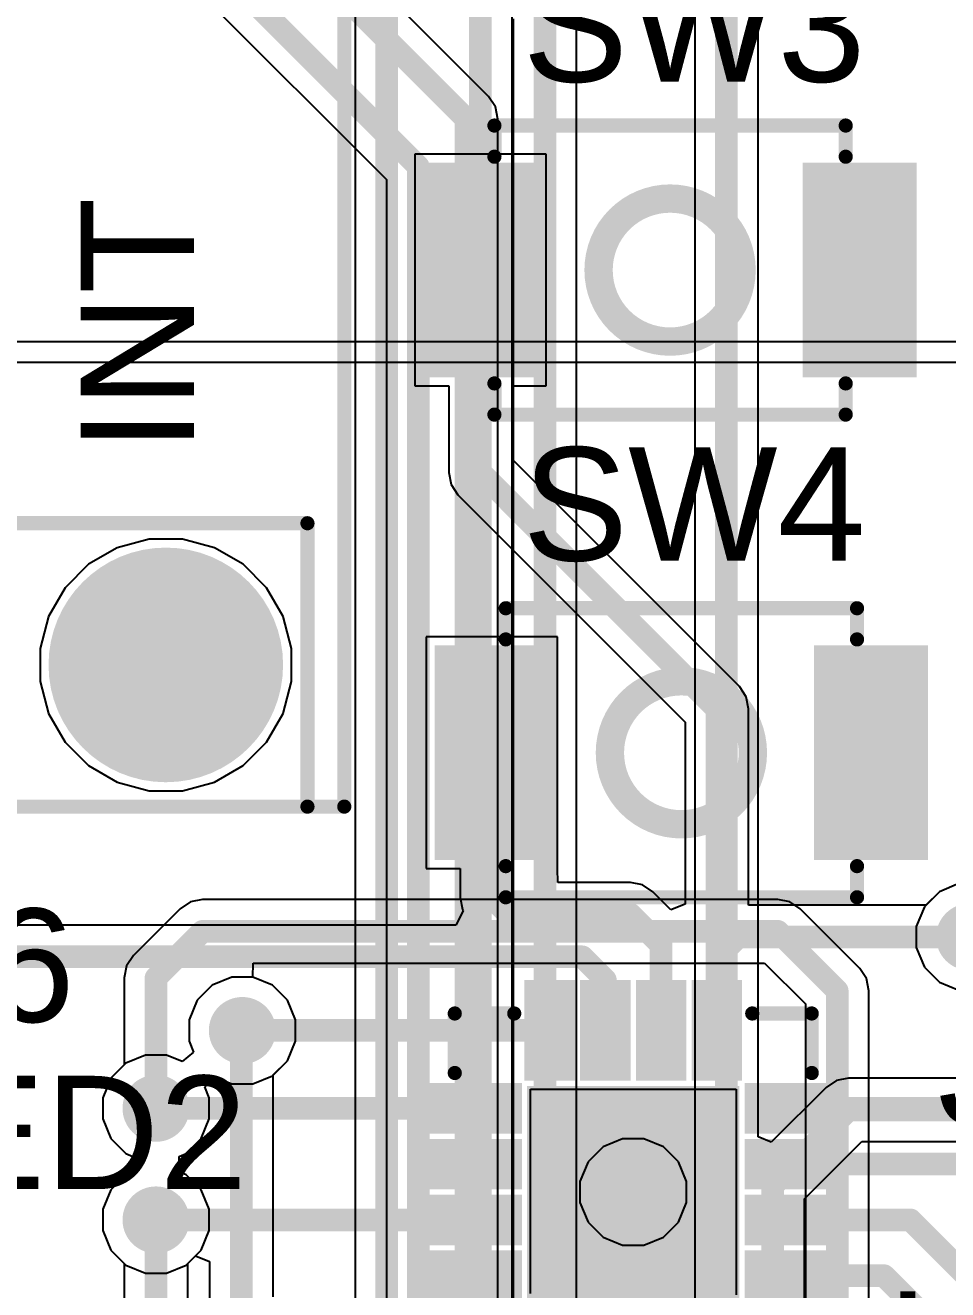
# Model space of a CAD drawing. Header units: inches. Extents: x 0 to 5376, y 0 to 5416.
# Drawn here: x 32.29 to 40.56, y 34.53 to 45.87 of the extents above; entities that cross this region are included whole.
import ezdxf

# ---------------------------------------------------------------- set-up
doc = ezdxf.new("R2010")
doc.units = ezdxf.units.IN
for name, color, linetype in [('Bottom Layer', 5, 'Continuous'), ('Bottom Solder', 6, 'Continuous'), ('Layer 1', 16, 'Continuous'), ('Layer 2', 76, 'Continuous'), ('Multi-Layer', 9, 'Continuous'), ('Pad Holes', 156, 'Continuous'), ('Top Layer', 1, 'Continuous'), ('Top Overlay', 2, 'Continuous'), ('Top Paste', 8, 'Continuous'), ('Top Solder', 216, 'Continuous'), ('Via Holes', 16, 'Continuous')]:
    doc.layers.add(name, color=color, linetype=linetype)
doc.styles.add('Arial', font='', dxfattribs={"height": 0.2})
doc.styles.get('Arial').set_extended_font_data('Arial')

msp = doc.modelspace()

# ---------------------------------------------------------------- hatches: boundary and pattern name
at = {"layer": 'Bottom Layer'}
h = msp.add_hatch(color=5, dxfattribs=at)
edge = h.paths.add_edge_path()
edge.add_arc((33.5534, 40.132), 0.9499980999999998, 0, 360)
h = msp.add_hatch(color=5, dxfattribs=at)
edge = h.paths.add_edge_path()
edge.add_arc((40.75980164, 37.6936), 0.2999994, 0, 360)
h = msp.add_hatch(color=5, dxfattribs=at)
edge = h.paths.add_edge_path()
edge.add_arc((34.2392, 36.8554), 0.2999994, 0, 360)
h = msp.add_hatch(color=5, dxfattribs=at)
edge = h.paths.add_edge_path()
edge.add_arc((33.4651985, 36.1575985), 0.2999994, 0, 360)
h = msp.add_hatch(color=5, dxfattribs=at)
edge = h.paths.add_edge_path()
edge.add_arc((37.7444, 35.4076), 0.2999994, 0, 360)
h = msp.add_hatch(color=5, dxfattribs=at)
edge = h.paths.add_edge_path()
edge.add_arc((33.4651985, 35.15759796), 0.2999994, 0, 360)
at = {"layer": 'Bottom Solder'}
h = msp.add_hatch(color=6, dxfattribs=at)
edge = h.paths.add_edge_path()
edge.add_arc((33.5534, 40.132), 1.0515981, 0, 360)
at = {"layer": 'Layer 1'}
h = msp.add_hatch(color=16, dxfattribs=at)
edge = h.paths.add_edge_path()
edge.add_arc((33.5534, 40.132), 0.9499980999999998, 0, 360)
h = msp.add_hatch(color=16, dxfattribs=at)
edge = h.paths.add_edge_path()
edge.add_arc((40.75980164, 37.6936), 0.2999994, 0, 360)
h = msp.add_hatch(color=16, dxfattribs=at)
edge = h.paths.add_edge_path()
edge.add_arc((34.2392, 36.8554), 0.2999994, 0, 360)
h = msp.add_hatch(color=16, dxfattribs=at)
edge = h.paths.add_edge_path()
edge.add_arc((33.4651985, 36.1575985), 0.2999994, 0, 360)
h = msp.add_hatch(color=16, dxfattribs=at)
edge = h.paths.add_edge_path()
edge.add_arc((37.7444, 35.4076), 0.2999994, 0, 360)
h = msp.add_hatch(color=16, dxfattribs=at)
edge = h.paths.add_edge_path()
edge.add_arc((33.4651985, 35.15759796), 0.2999994, 0, 360)
at = {"layer": 'Layer 2'}
h = msp.add_hatch(color=76, dxfattribs=at)
edge = h.paths.add_edge_path()
edge.add_arc((33.5534, 40.132), 0.9499980999999998, 0, 360)
h = msp.add_hatch(color=76, dxfattribs=at)
edge = h.paths.add_edge_path()
edge.add_arc((40.75980164, 37.6936), 0.2999994, 0, 360)
h = msp.add_hatch(color=76, dxfattribs=at)
edge = h.paths.add_edge_path()
edge.add_arc((34.2392, 36.8554), 0.2999994, 0, 360)
h = msp.add_hatch(color=76, dxfattribs=at)
edge = h.paths.add_edge_path()
edge.add_arc((33.4651985, 36.1575985), 0.2999994, 0, 360)
h = msp.add_hatch(color=76, dxfattribs=at)
edge = h.paths.add_edge_path()
edge.add_arc((37.7444, 35.4076), 0.2999994, 0, 360)
h = msp.add_hatch(color=76, dxfattribs=at)
edge = h.paths.add_edge_path()
edge.add_arc((33.4651985, 35.15759796), 0.2999994, 0, 360)
at = {"layer": 'Multi-Layer'}
h = msp.add_hatch(color=9, dxfattribs=at)
edge = h.paths.add_edge_path()
edge.add_arc((33.5534, 40.132), 0.9499980999999998, 0, 360)
at = {"layer": 'Pad Holes'}
h = msp.add_hatch(color=7, dxfattribs=at)
edge = h.paths.add_edge_path()
edge.add_arc((33.5534, 40.132), 0.51054, 0, 360)
at = {"layer": 'Top Layer'}
for points in [[(35.96460041, 44.53106536999999), (36.78460131, 44.53106536999999), (36.78460131, 42.81106627), (35.96460041, 42.81106627)], [(39.36460123, 44.53106536999999), (40.18460213, 44.53106536999999), (40.18460213, 42.81106627), (39.36460123, 42.81106627)], [(36.88619877, 38.48460044999999), (36.06619787, 38.48460044999999), (36.06619787, 40.20459955), (36.88619877, 40.20459955)], [(40.28619959, 38.48460044999999), (39.46619869, 38.48460044999999), (39.46619869, 40.20459955), (40.28619959, 40.20459955)], [(36.86939921, 37.20760275), (37.11939871, 37.20760275), (37.11939871, 36.50760161), (36.86939921, 36.50760161)], [(37.36939821, 37.20760275), (37.61939770999999, 37.20760275), (37.61939770999999, 36.50760161), (37.36939821, 36.50760161)], [(37.86939975, 37.20760275), (38.11939924999999, 37.20760275), (38.11939924999999, 36.50760161), (37.86939975, 36.50760161)], [(38.36939874999999, 37.20760275), (38.61939825, 37.20760275), (38.61939825, 36.50760161), (38.36939874999999, 36.50760161)], [(35.94439725, 36.03259875), (35.94439725, 36.28259825), (36.64439839, 36.28259825), (36.64439839, 36.03259875)], [(38.84439653, 36.03259875), (38.84439653, 36.28259825), (39.54439767, 36.28259825), (39.54439767, 36.03259875)], [(36.89440043, 34.55760043), (36.89440043, 36.25759957), (38.59439956999999, 36.25759957), (38.59439956999999, 34.55760043)], [(35.94439725, 35.53259975), (35.94439725, 35.78259925), (36.64439839, 35.78259925), (36.64439839, 35.53259975)], [(38.84439653, 35.53259975), (38.84439653, 35.78259925), (39.54439767, 35.78259925), (39.54439767, 35.53259975)], [(35.94439725, 35.03259821), (35.94439725, 35.28259771), (36.64439839, 35.28259771), (36.64439839, 35.03259821)], [(38.84439653, 35.03259821), (38.84439653, 35.28259771), (39.54439767, 35.28259771), (39.54439767, 35.03259821)], [(35.94439725, 34.53259920999999), (35.94439725, 34.78259870999999), (36.64439839, 34.78259870999999), (36.64439839, 34.53259920999999)], [(38.84439653, 34.53259920999999), (38.84439653, 34.78259870999999), (39.54439767, 34.78259870999999), (39.54439767, 34.53259920999999)]]:
    msp.add_hatch(color=1, dxfattribs=at).paths.add_polyline_path(points)
h = msp.add_hatch(color=1, dxfattribs=at)
edge = h.paths.add_edge_path()
edge.add_arc((33.5534, 40.132), 0.9499980999999998, 0, 360)
h = msp.add_hatch(color=1, dxfattribs=at)
edge = h.paths.add_edge_path()
edge.add_arc((40.75980164, 37.6936), 0.2999994, 0, 360)
h = msp.add_hatch(color=1, dxfattribs=at)
edge = h.paths.add_edge_path()
edge.add_arc((34.2392, 36.8554), 0.2999994, 0, 360)
h = msp.add_hatch(color=1, dxfattribs=at)
edge = h.paths.add_edge_path()
edge.add_arc((33.4651985, 36.1575985), 0.2999994, 0, 360)
h = msp.add_hatch(color=1, dxfattribs=at)
edge = h.paths.add_edge_path()
edge.add_arc((37.7444, 35.4076), 0.2999994, 0, 360)
h = msp.add_hatch(color=1, dxfattribs=at)
edge = h.paths.add_edge_path()
edge.add_arc((33.4651985, 35.15759796), 0.2999994, 0, 360)
at = {"layer": 'Top Paste'}
for points in [[(35.96460041, 44.53106536999999), (36.78460131, 44.53106536999999), (36.78460131, 42.81106627), (35.96460041, 42.81106627)], [(39.36460123, 44.53106536999999), (40.18460213, 44.53106536999999), (40.18460213, 42.81106627), (39.36460123, 42.81106627)], [(36.88619877, 38.48460044999999), (36.06619787, 38.48460044999999), (36.06619787, 40.20459955), (36.88619877, 40.20459955)], [(40.28619959, 38.48460044999999), (39.46619869, 38.48460044999999), (39.46619869, 40.20459955), (40.28619959, 40.20459955)], [(36.86939921, 37.20760275), (37.11939871, 37.20760275), (37.11939871, 36.50760161), (36.86939921, 36.50760161)], [(37.36939821, 37.20760275), (37.61939770999999, 37.20760275), (37.61939770999999, 36.50760161), (37.36939821, 36.50760161)], [(37.86939975, 37.20760275), (38.11939924999999, 37.20760275), (38.11939924999999, 36.50760161), (37.86939975, 36.50760161)], [(38.36939874999999, 37.20760275), (38.61939825, 37.20760275), (38.61939825, 36.50760161), (38.36939874999999, 36.50760161)], [(35.94439725, 36.03259875), (35.94439725, 36.28259825), (36.64439839, 36.28259825), (36.64439839, 36.03259875)], [(38.84439653, 36.03259875), (38.84439653, 36.28259825), (39.54439767, 36.28259825), (39.54439767, 36.03259875)], [(36.89440043, 34.55760043), (36.89440043, 36.25759957), (38.59439956999999, 36.25759957), (38.59439956999999, 34.55760043)], [(35.94439725, 35.53259975), (35.94439725, 35.78259925), (36.64439839, 35.78259925), (36.64439839, 35.53259975)], [(38.84439653, 35.53259975), (38.84439653, 35.78259925), (39.54439767, 35.78259925), (39.54439767, 35.53259975)], [(35.94439725, 35.03259821), (35.94439725, 35.28259771), (36.64439839, 35.28259771), (36.64439839, 35.03259821)], [(38.84439653, 35.03259821), (38.84439653, 35.28259771), (39.54439767, 35.28259771), (39.54439767, 35.03259821)], [(35.94439725, 34.53259920999999), (35.94439725, 34.78259870999999), (36.64439839, 34.78259870999999), (36.64439839, 34.53259920999999)], [(38.84439653, 34.53259920999999), (38.84439653, 34.78259870999999), (39.54439767, 34.78259870999999), (39.54439767, 34.53259920999999)]]:
    msp.add_hatch(color=8, dxfattribs=at).paths.add_polyline_path(points)
at = {"layer": 'Top Solder'}
for points in [[(35.86300041, 44.63266537), (36.88620131, 44.63266537), (36.88620131, 42.70946627), (35.86300041, 42.70946627)], [(39.26300122999999, 44.63266537), (40.28620213, 44.63266537), (40.28620213, 42.70946627), (39.26300122999999, 42.70946627)], [(36.98779877, 38.38300045), (35.96459787, 38.38300045), (35.96459787, 40.30619955), (36.98779877, 40.30619955)], [(40.38779959, 38.38300045), (39.36459868999999, 38.38300045), (39.36459868999999, 40.30619955), (40.38779959, 40.30619955)], [(36.76779921, 37.30920275), (37.22099871, 37.30920275), (37.22099871, 36.40600161), (36.76779921, 36.40600161)], [(37.26779821, 37.30920275), (37.72099771, 37.30920275), (37.72099771, 36.40600161), (37.26779821, 36.40600161)], [(37.76779974999999, 37.30920275), (38.22099925, 37.30920275), (38.22099925, 36.40600161), (37.76779974999999, 36.40600161)], [(38.26779875, 37.30920275), (38.72099824999999, 37.30920275), (38.72099824999999, 36.40600161), (38.26779875, 36.40600161)], [(35.84279725, 35.93099875), (35.84279725, 36.38419825), (36.74599839, 36.38419825), (36.74599839, 35.93099875)], [(38.74279653, 35.93099875), (38.74279653, 36.38419825), (39.64599767, 36.38419825), (39.64599767, 35.93099875)], [(36.79280043, 34.45600043), (36.79280043, 36.35919957), (38.69599957, 36.35919957), (38.69599957, 34.45600043)], [(35.84279725, 35.43099975), (35.84279725, 35.88419925), (36.74599839, 35.88419925), (36.74599839, 35.43099975)], [(38.74279653, 35.43099975), (38.74279653, 35.88419925), (39.64599767, 35.88419925), (39.64599767, 35.43099975)], [(35.84279725, 34.93099821), (35.84279725, 35.38419771), (36.74599839, 35.38419771), (36.74599839, 34.93099821)], [(38.74279653, 34.93099821), (38.74279653, 35.38419771), (39.64599767, 35.38419771), (39.64599767, 34.93099821)], [(35.84279725, 34.43099921), (35.84279725, 34.88419870999999), (36.74599839, 34.88419870999999), (36.74599839, 34.43099921)], [(38.74279653, 34.43099921), (38.74279653, 34.88419870999999), (39.64599767, 34.88419870999999), (39.64599767, 34.43099921)]]:
    msp.add_hatch(color=216, dxfattribs=at).paths.add_polyline_path(points)
h = msp.add_hatch(color=216, dxfattribs=at)
edge = h.paths.add_edge_path()
edge.add_arc((33.5534, 40.132), 1.0515981, 0, 360)
at = {"layer": 'Via Holes'}
h = msp.add_hatch(color=7, dxfattribs=at)
edge = h.paths.add_edge_path()
edge.add_arc((34.2392, 36.8554), 0.1499997, 0, 360)
h = msp.add_hatch(color=7, dxfattribs=at)
edge = h.paths.add_edge_path()
edge.add_arc((33.4651985, 36.1575985), 0.1499997, 0, 360)
h = msp.add_hatch(color=7, dxfattribs=at)
edge = h.paths.add_edge_path()
edge.add_arc((37.7444, 35.4076), 0.1499997, 0, 360)
h = msp.add_hatch(color=7, dxfattribs=at)
edge = h.paths.add_edge_path()
edge.add_arc((33.4651985, 35.15759796), 0.1499997, 0, 360)

# ---------------------------------------------------------------- linework, layer by layer
at = {"layer": 'Bottom Layer'}
for p, q in [((46.8376, 43.0276), (14.4526, 43.0276)), ((14.63388234, 42.84631766), (46.8376, 42.84631766)), ((33.40492175999999, 41.2597981), (33.11808718, 41.18294023999999)), ((33.70187824, 41.2597981), (33.40492175999999, 41.2597981)), ((33.98871282, 41.18294023999999), (33.70187824, 41.2597981)), ((33.11808718, 41.18294023999999), (32.86091726, 41.034462)), ((34.24588274, 41.034462), (33.98871282, 41.18294023999999)), ((32.86091726, 41.034462), (32.650938, 40.82448273999999)), ((34.455862, 40.82448273999999), (34.24588274, 41.034462)), ((32.650938, 40.82448273999999), (32.50245976, 40.56731282)), ((34.60434024, 40.56731282), (34.455862, 40.82448273999999)), ((32.50245976, 40.56731282), (32.4256019, 40.28047824)), ((34.6811981, 40.28047824), (34.60434024, 40.56731282)), ((32.4256019, 40.28047824), (32.4256019, 39.98352176)), ((34.6811981, 39.98352176), (34.6811981, 40.28047824)), ((32.4256019, 39.98352176), (32.50245976, 39.69668718)), ((34.60434024, 39.69668718), (34.6811981, 39.98352176)), ((32.50245976, 39.69668718), (32.650938, 39.43951726)), ((34.455862, 39.43951726), (34.60434024, 39.69668718)), ((32.650938, 39.43951726), (32.86091726, 39.229538)), ((34.24588274, 39.229538), (34.455862, 39.43951726)), ((32.86091726, 39.229538), (33.11808718, 39.08105976)), ((33.98871282, 39.08105976), (34.24588274, 39.229538)), ((33.11808718, 39.08105976), (33.40492175999999, 39.0042019)), ((33.40492175999999, 39.0042019), (33.70187824, 39.0042019)), ((33.70187824, 39.0042019), (33.98871282, 39.08105976)), ((40.4891494, 38.09865888), (40.35474276, 37.96425224)), ((40.66476246, 38.1713994), (40.4891494, 38.09865888)), ((33.7745832, 38.00758972), (33.68216276, 37.94583724)), ((33.8836, 38.0292737), (33.7745832, 38.00758972)), ((39.0397873, 38.0292737), (33.8836, 38.0292737)), ((39.03979999999999, 38.02927624), (39.0397873, 38.0292737)), ((39.1488168, 38.00758972), (39.03979999999999, 38.02927624)), ((39.24123724, 37.94583724), (39.1488168, 38.00758972)), ((33.68215768, 37.94582962), (33.26376126, 37.52743573999999)), ((33.68216276, 37.94583724), (33.68215768, 37.94582962)), ((39.77462962, 37.41244232), (39.24123724, 37.94583724)), ((40.35474276, 37.96425224), (40.28200224, 37.78863918)), ((40.28200224, 37.78863918), (40.28200224, 37.59856082)), ((33.26376126, 37.52743573999999), (33.20200878, 37.4350153)), ((40.28200224, 37.59856082), (40.35474276, 37.42294776)), ((33.20200878, 37.4350153), (33.18032226, 37.3259985)), ((34.33424172, 37.3331994), (34.33586478, 37.45952629999999)), ((34.33586478, 37.45952629999999), (38.92179922, 37.45952629999999)), ((38.92179922, 37.45952629999999), (39.2883263, 37.09300176)), ((39.77463724, 37.41243724), (39.77462962, 37.41244232)), ((39.83638971999999, 37.3200168), (39.77463724, 37.41243724)), ((40.35474276, 37.42294776), (40.4891494, 37.28854112)), ((33.18032226, 37.3259985), (33.18032479999999, 37.3259858)), ((33.18032479999999, 37.3259858), (33.18032479999999, 36.54843592)), ((34.50985224, 37.26045887999999), (34.33424172, 37.3331994)), ((39.85807624, 37.211), (39.83638971999999, 37.3200168)), ((40.4891494, 37.28854112), (40.66476246, 37.2158006)), ((34.64425888, 37.12605224), (34.50985224, 37.26045887999999)), ((39.8580737, 37.2109873), (39.85807624, 37.211)), ((39.8580737, 33.96963742), (39.8580737, 37.2109873)), ((34.7169994, 36.95043918), (34.64425888, 37.12605224)), ((39.2883263, 37.09300176), (39.2883263, 33.96963742)), ((34.7169994, 36.76036082), (34.7169994, 36.95043918)), ((34.64425888, 36.58474776), (34.7169994, 36.76036082)), ((33.18032479999999, 36.54843592), (33.06013961999999, 36.42825074)), ((34.51627336, 36.45676224), (34.64425888, 36.58474776)), ((33.06013961999999, 36.42825074), (32.9873991, 36.25263768)), ((34.51627336, 34.46892013999999), (34.51627336, 36.45676224)), ((32.9873991, 36.25263768), (32.9873991, 36.06255932)), ((32.9873991, 36.06255932), (33.06013961999999, 35.88694626)), ((33.06013961999999, 35.88694626), (33.19454626, 35.75253962)), ((33.19454626, 35.75253962), (33.2578202, 35.72632935999999)), ((33.2578202, 35.72632935999999), (33.2578202, 35.5888671)), ((33.2578202, 35.5888671), (33.19454626, 35.56265684)), ((33.19454626, 35.56265684), (33.06013961999999, 35.4282502)), ((33.06013961999999, 35.4282502), (32.9873991, 35.25263714)), ((32.9873991, 35.25263714), (32.9873991, 35.06255878)), ((32.9873991, 35.06255878), (33.06013961999999, 34.88694572)), ((33.06013961999999, 34.88694572), (33.19454626, 34.75253908)), ((33.73585074, 34.75253908), (33.81952596, 34.83621429999999)), ((33.81952596, 34.83621429999999), (33.94652596, 34.78360836)), ((33.19454626, 34.75253908), (33.37015932, 34.67979855999999)), ((33.37015932, 34.67979855999999), (33.56023767999999, 34.67979855999999)), ((33.56023767999999, 34.67979855999999), (33.73585074, 34.75253908)), ((33.94652596, 34.78360836), (33.94652596, 31.22360024))]:
    msp.add_line(p, q, dxfattribs=at)
for points in [[(33.4651985, 37.3259985, 0.2032, 0.2032, 0), (33.8836, 37.7444, 0.2032, 0.2032, 0)], [(33.8836, 37.7444, 0.2032, 0.2032, 0), (39.03979999999999, 37.7444, 0.2032, 0.2032, 0)], [(39.03979999999999, 37.7444, 0.2032, 0.2032, 0), (39.5732, 37.211, 0.2032, 0.2032, 0)], [(33.4651985, 36.1575985, 0.2032, 0.2032, 0), (33.4651985, 37.3259985, 0.2032, 0.2032, 0)], [(39.5732, 33.5788, 0.2032, 0.2032, 0), (39.5732, 37.211, 0.2032, 0.2032, 0)], [(34.23139965999999, 31.22358754, 0.2032, 0.2032, 0), (34.23139965999999, 36.8554, 0.2032, 0.2032, 0)]]:
    msp.add_lwpolyline(points, format="xyseb", dxfattribs=at)
for points in [[(33.8328, 37.7444, 0.1016, 0.1016, 1), (33.9344, 37.7444, 0.1016, 0.1016, 1)], [(33.8328, 37.7444, 0.1016, 0.1016, 1), (33.9344, 37.7444, 0.1016, 0.1016, 1)], [(38.989, 37.7444, 0.1016, 0.1016, 1), (39.09059999999999, 37.7444, 0.1016, 0.1016, 1)], [(38.989, 37.7444, 0.1016, 0.1016, 1), (39.09059999999999, 37.7444, 0.1016, 0.1016, 1)], [(33.4143985, 37.3259985, 0.1016, 0.1016, 1), (33.51599849999999, 37.3259985, 0.1016, 0.1016, 1)], [(33.4143985, 37.3259985, 0.1016, 0.1016, 1), (33.51599849999999, 37.3259985, 0.1016, 0.1016, 1)], [(39.5224, 37.211, 0.1016, 0.1016, 1), (39.624, 37.211, 0.1016, 0.1016, 1)], [(39.5224, 37.211, 0.1016, 0.1016, 1), (39.624, 37.211, 0.1016, 0.1016, 1)], [(34.18059966, 36.8554, 0.1016, 0.1016, 1), (34.28219966, 36.8554, 0.1016, 0.1016, 1)], [(33.4143985, 36.1575985, 0.1016, 0.1016, 1), (33.51599849999999, 36.1575985, 0.1016, 0.1016, 1)]]:
    msp.add_lwpolyline(points, format="xyseb", close=True, dxfattribs=at)
at = {"layer": 'Layer 1'}
for p, q in [((36.44722961999999, 45.2260716), (14.31722562, 67.35607052)), ((24.41839414, 55.59512883999999), (35.5315266, 44.48200146)), ((38.8650734, 35.903281), (38.8650734, 52.92616288)), ((38.295326, 52.80816464), (38.295326, 32.25780188)), ((37.2370731, 33.11691115999999), (37.2370731, 46.21660556)), ((36.6673257, 45.92396454), (36.6673257, 32.99892308)), ((36.44723724, 45.22606652), (36.44722961999999, 45.2260716)), ((36.50898972, 45.13364608), (36.44723724, 45.22606652)), ((36.5306737, 45.02462928), (36.50898972, 45.13364608)), ((36.5306737, 32.34233816), (36.5306737, 45.02462928)), ((35.5315266, 44.48200146), (35.5315266, 32.07741108)), ((33.40492175999999, 41.2597981), (33.11808718, 41.18294023999999)), ((33.70187824, 41.2597981), (33.40492175999999, 41.2597981)), ((33.98871282, 41.18294023999999), (33.70187824, 41.2597981)), ((33.11808718, 41.18294023999999), (32.86091726, 41.034462)), ((34.24588274, 41.034462), (33.98871282, 41.18294023999999)), ((32.86091726, 41.034462), (32.650938, 40.82448273999999)), ((34.455862, 40.82448273999999), (34.24588274, 41.034462)), ((32.650938, 40.82448273999999), (32.50245976, 40.56731282)), ((34.60434024, 40.56731282), (34.455862, 40.82448273999999)), ((32.50245976, 40.56731282), (32.4256019, 40.28047824)), ((34.6811981, 40.28047824), (34.60434024, 40.56731282)), ((32.4256019, 40.28047824), (32.4256019, 39.98352176)), ((34.6811981, 39.98352176), (34.6811981, 40.28047824)), ((32.4256019, 39.98352176), (32.50245976, 39.69668718)), ((34.60434024, 39.69668718), (34.6811981, 39.98352176)), ((32.50245976, 39.69668718), (32.650938, 39.43951726)), ((34.455862, 39.43951726), (34.60434024, 39.69668718)), ((32.650938, 39.43951726), (32.86091726, 39.229538)), ((34.24588274, 39.229538), (34.455862, 39.43951726)), ((32.86091726, 39.229538), (33.11808718, 39.08105976)), ((33.98871282, 39.08105976), (34.24588274, 39.229538)), ((33.11808718, 39.08105976), (33.40492175999999, 39.0042019)), ((33.40492175999999, 39.0042019), (33.70187824, 39.0042019)), ((33.70187824, 39.0042019), (33.98871282, 39.08105976)), ((40.4891494, 38.09865888), (40.35474276, 37.96425224)), ((40.66476246, 38.1713994), (40.4891494, 38.09865888)), ((40.35474276, 37.96425224), (40.28200224, 37.78863918)), ((40.28200224, 37.78863918), (40.28200224, 37.59856082)), ((40.28200224, 37.59856082), (40.35474276, 37.42294776)), ((40.35474276, 37.42294776), (40.4891494, 37.28854112)), ((34.14416082, 37.3331994), (33.96854776, 37.26045887999999)), ((34.33423918, 37.3331994), (34.14416082, 37.3331994)), ((34.50985224, 37.26045887999999), (34.33423918, 37.3331994)), ((40.4891494, 37.28854112), (40.66476246, 37.2158006)), ((33.96854776, 37.26045887999999), (33.83414112, 37.12605224)), ((34.64425888, 37.12605224), (34.50985224, 37.26045887999999)), ((33.83414112, 37.12605224), (33.76140059999999, 36.95043918)), ((34.7169994, 36.95043918), (34.64425888, 37.12605224)), ((33.76140059999999, 36.95043918), (33.76140059999999, 36.76036082)), ((34.7169994, 36.76036082), (34.7169994, 36.95043918)), ((33.76140059999999, 36.76036082), (33.80193138, 36.6625124)), ((34.64425888, 36.58474776), (34.7169994, 36.76036082)), ((33.37015932, 36.63539789999999), (33.19454626, 36.56265738)), ((33.56023767999999, 36.63539789999999), (33.37015932, 36.63539789999999)), ((33.69960748, 36.57766878), (33.56023767999999, 36.63539789999999)), ((33.80193138, 36.6625124), (33.69960748, 36.57766878)), ((33.19454626, 36.56265738), (33.06013961999999, 36.42825074)), ((34.50985224, 36.45034112), (34.64425888, 36.58474776)), ((33.06013961999999, 36.42825074), (32.9873991, 36.25263768)), ((33.90246712, 36.3504861), (34.00479102, 36.43532972)), ((34.00479102, 36.43532972), (34.14416082, 36.37760059999999)), ((34.33423918, 36.37760059999999), (34.50985224, 36.45034112)), ((39.5657832, 36.40738972), (39.47336275999999, 36.34563723999999)), ((39.6748, 36.42907623999999), (39.5657832, 36.40738972)), ((39.6748127, 36.4290737), (39.6748, 36.42907623999999)), ((42.07796258, 36.4290737), (39.6748127, 36.4290737)), ((33.9429979, 36.25263768), (33.90246712, 36.3504861)), ((34.14416082, 36.37760059999999), (34.33423918, 36.37760059999999)), ((39.47335768, 36.34562962), (38.98240616, 35.85468064)), ((39.47336275999999, 36.34563723999999), (39.47335768, 36.34562962)), ((32.9873991, 36.25263768), (32.9873991, 36.06255932)), ((33.9429979, 36.06255932), (33.9429979, 36.25263768)), ((32.9873991, 36.06255932), (33.06013961999999, 35.88694626)), ((33.87025738, 35.88694626), (33.9429979, 36.06255932)), ((33.06013961999999, 35.88694626), (33.19454626, 35.75253962)), ((33.73585074, 35.75253962), (33.87025738, 35.88694626)), ((38.98240616, 35.85468064), (38.8650734, 35.903281)), ((39.2786743, 35.34519982), (39.79279824, 35.8593263)), ((39.79279824, 35.8593263), (42.07796258, 35.8593263)), ((33.19454626, 35.75253962), (33.2578202, 35.72632935999999)), ((33.2578202, 35.72632935999999), (33.2578202, 35.5888671)), ((33.6725768, 35.72632935999999), (33.73585074, 35.75253962)), ((33.6725768, 35.5888671), (33.6725768, 35.72632935999999)), ((33.2578202, 35.5888671), (33.19454626, 35.56265684)), ((33.73585074, 35.56265684), (33.6725768, 35.5888671)), ((33.19454626, 35.56265684), (33.06013961999999, 35.4282502)), ((33.87025738, 35.4282502), (33.73585074, 35.56265684)), ((33.06013961999999, 35.4282502), (32.9873991, 35.25263714)), ((33.9429979, 35.25263714), (33.87025738, 35.4282502)), ((32.9873991, 35.25263714), (32.9873991, 35.06255878)), ((33.9429979, 35.06255878), (33.9429979, 35.25263714)), ((39.2786743, 34.11143546), (39.2786743, 35.34519982)), ((32.9873991, 35.06255878), (33.06013961999999, 34.88694572)), ((33.87025738, 34.88694572), (33.9429979, 35.06255878)), ((33.06013961999999, 34.88694572), (33.18032479999999, 34.76676054)), ((33.7500722, 34.76676054), (33.87025738, 34.88694572)), ((33.18032479999999, 34.76676054), (33.18032479999999, 30.62419834)), ((33.7500722, 30.5062001), (33.7500722, 34.76676054))]:
    msp.add_line(p, q, dxfattribs=at)
for points in [[(13.30755276, 67.96286636, 0.2032, 0.2032, 0), (36.2458, 45.02462928, 0.2032, 0.2032, 0)], [(24.53639492, 55.88000254, 0.2032, 0.2032, 0), (35.8164003, 44.60000223999999, 0.2032, 0.2032, 0)], [(38.5801997, 30.2235997, 0.2032, 0.2032, 0), (38.5801997, 52.92616288, 0.2032, 0.2032, 0)], [(36.9521994, 32.99891038, 0.2032, 0.2032, 0), (36.9521994, 46.21660556, 0.2032, 0.2032, 0)], [(36.2458, 32.22433738, 0.2032, 0.2032, 0), (36.2458, 45.02462928, 0.2032, 0.2032, 0)], [(35.8164003, 32.07739838, 0.2032, 0.2032, 0), (35.8164003, 44.60000223999999, 0.2032, 0.2032, 0)], [(38.99380059999999, 35.46320059999999, 0.2032, 0.2032, 0), (39.6748, 36.1442, 0.2032, 0.2032, 0)], [(39.6748, 36.1442, 0.2032, 0.2032, 0), (42.46879999999999, 36.1442, 0.2032, 0.2032, 0)], [(38.99380059999999, 27.83120164, 0.2032, 0.2032, 0), (38.99380059999999, 35.46320059999999, 0.2032, 0.2032, 0)], [(33.4651985, 30.5062001, 0.2032, 0.2032, 0), (33.4651985, 35.15759796, 0.2032, 0.2032, 0)]]:
    msp.add_lwpolyline(points, format="xyseb", dxfattribs=at)
for points in [[(36.195, 45.02462928, 0.1016, 0.1016, 1), (36.2966, 45.02462928, 0.1016, 0.1016, 1)], [(36.195, 45.02462928, 0.1016, 0.1016, 1), (36.2966, 45.02462928, 0.1016, 0.1016, 1)], [(35.7656003, 44.60000223999999, 0.1016, 0.1016, 1), (35.8672003, 44.60000223999999, 0.1016, 0.1016, 1)], [(35.7656003, 44.60000223999999, 0.1016, 0.1016, 1), (35.8672003, 44.60000223999999, 0.1016, 0.1016, 1)], [(39.624, 36.1442, 0.1016, 0.1016, 1), (39.7256, 36.1442, 0.1016, 0.1016, 1)], [(39.624, 36.1442, 0.1016, 0.1016, 1), (39.7256, 36.1442, 0.1016, 0.1016, 1)], [(38.9430006, 35.46320059999999, 0.1016, 0.1016, 1), (39.0446006, 35.46320059999999, 0.1016, 0.1016, 1)], [(38.9430006, 35.46320059999999, 0.1016, 0.1016, 1), (39.0446006, 35.46320059999999, 0.1016, 0.1016, 1)], [(33.4143985, 35.15759796, 0.1016, 0.1016, 1), (33.51599849999999, 35.15759796, 0.1016, 0.1016, 1)]]:
    msp.add_lwpolyline(points, format="xyseb", close=True, dxfattribs=at)
at = {"layer": 'Layer 2'}
for p, q in [((35.2497263, 49.94485312), (35.2497263, 32.48481692)), ((36.6576737, 32.48661269999999), (36.6576737, 46.06576258)), ((33.40492175999999, 41.2597981), (33.11808718, 41.18294023999999)), ((33.70187824, 41.2597981), (33.40492175999999, 41.2597981)), ((33.98871282, 41.18294023999999), (33.70187824, 41.2597981)), ((33.11808718, 41.18294023999999), (32.86091726, 41.034462)), ((34.24588274, 41.034462), (33.98871282, 41.18294023999999)), ((32.86091726, 41.034462), (32.650938, 40.82448273999999)), ((34.455862, 40.82448273999999), (34.24588274, 41.034462)), ((32.650938, 40.82448273999999), (32.50245976, 40.56731282)), ((34.60434024, 40.56731282), (34.455862, 40.82448273999999)), ((32.50245976, 40.56731282), (32.4256019, 40.28047824)), ((34.6811981, 40.28047824), (34.60434024, 40.56731282)), ((32.4256019, 40.28047824), (32.4256019, 39.98352176)), ((34.6811981, 39.98352176), (34.6811981, 40.28047824)), ((32.4256019, 39.98352176), (32.50245976, 39.69668718)), ((34.60434024, 39.69668718), (34.6811981, 39.98352176)), ((32.50245976, 39.69668718), (32.650938, 39.43951726)), ((34.455862, 39.43951726), (34.60434024, 39.69668718)), ((32.650938, 39.43951726), (32.86091726, 39.229538)), ((34.24588274, 39.229538), (34.455862, 39.43951726)), ((32.86091726, 39.229538), (33.11808718, 39.08105976)), ((33.98871282, 39.08105976), (34.24588274, 39.229538)), ((33.11808718, 39.08105976), (33.40492175999999, 39.0042019)), ((33.40492175999999, 39.0042019), (33.70187824, 39.0042019)), ((33.70187824, 39.0042019), (33.98871282, 39.08105976)), ((40.4891494, 38.09865888), (40.35474276, 37.96425224)), ((40.66476246, 38.1713994), (40.4891494, 38.09865888)), ((40.35474276, 37.96425224), (40.28200224, 37.78863918)), ((40.28200224, 37.78863918), (40.28200224, 37.59856082)), ((40.28200224, 37.59856082), (40.35474276, 37.42294776)), ((40.35474276, 37.42294776), (40.4891494, 37.28854112)), ((34.14416082, 37.3331994), (33.96854776, 37.26045887999999)), ((34.33423918, 37.3331994), (34.14416082, 37.3331994)), ((34.50985224, 37.26045887999999), (34.33423918, 37.3331994)), ((40.4891494, 37.28854112), (40.66476246, 37.2158006)), ((33.96854776, 37.26045887999999), (33.83414112, 37.12605224)), ((34.64425888, 37.12605224), (34.50985224, 37.26045887999999)), ((33.83414112, 37.12605224), (33.76140059999999, 36.95043918)), ((34.7169994, 36.95043918), (34.64425888, 37.12605224)), ((33.76140059999999, 36.95043918), (33.76140059999999, 36.76036082)), ((34.7169994, 36.76036082), (34.7169994, 36.95043918)), ((33.76140059999999, 36.76036082), (33.80193138, 36.6625124)), ((34.64425888, 36.58474776), (34.7169994, 36.76036082)), ((33.37015932, 36.63539789999999), (33.19454626, 36.56265738)), ((33.56023767999999, 36.63539789999999), (33.37015932, 36.63539789999999)), ((33.69960748, 36.57766878), (33.56023767999999, 36.63539789999999)), ((33.80193138, 36.6625124), (33.69960748, 36.57766878)), ((33.19454626, 36.56265738), (33.06013961999999, 36.42825074)), ((34.50985224, 36.45034112), (34.64425888, 36.58474776)), ((33.06013961999999, 36.42825074), (32.9873991, 36.25263768)), ((33.90246712, 36.3504861), (34.00479102, 36.43532972)), ((34.00479102, 36.43532972), (34.14416082, 36.37760059999999)), ((34.33423918, 36.37760059999999), (34.50985224, 36.45034112)), ((33.9429979, 36.25263768), (33.90246712, 36.3504861)), ((34.14416082, 36.37760059999999), (34.33423918, 36.37760059999999)), ((32.9873991, 36.25263768), (32.9873991, 36.06255932)), ((33.9429979, 36.06255932), (33.9429979, 36.25263768)), ((32.9873991, 36.06255932), (33.06013961999999, 35.88694626)), ((33.87025738, 35.88694626), (33.9429979, 36.06255932)), ((33.06013961999999, 35.88694626), (33.19454626, 35.75253962)), ((33.73585074, 35.75253962), (33.87025738, 35.88694626)), ((37.64936082, 35.8853994), (37.47374775999999, 35.81265887999999)), ((37.83943918, 35.8853994), (37.64936082, 35.8853994)), ((38.01505224, 35.81265887999999), (37.83943918, 35.8853994)), ((33.19454626, 35.75253962), (33.2578202, 35.72632935999999)), ((33.2578202, 35.72632935999999), (33.2578202, 35.5888671)), ((33.6725768, 35.72632935999999), (33.73585074, 35.75253962)), ((33.6725768, 35.5888671), (33.6725768, 35.72632935999999)), ((37.47374775999999, 35.81265887999999), (37.33934111999999, 35.67825223999999)), ((38.14945888, 35.67825223999999), (38.01505224, 35.81265887999999)), ((33.2578202, 35.5888671), (33.19454626, 35.56265684)), ((33.73585074, 35.56265684), (33.6725768, 35.5888671)), ((37.33934111999999, 35.67825223999999), (37.2666006, 35.50263918)), ((38.22219939999999, 35.50263918), (38.14945888, 35.67825223999999)), ((33.19454626, 35.56265684), (33.06013961999999, 35.4282502)), ((33.87025738, 35.4282502), (33.73585074, 35.56265684)), ((37.2666006, 35.50263918), (37.2666006, 35.31256081999999)), ((38.22219939999999, 35.31256081999999), (38.22219939999999, 35.50263918)), ((33.06013961999999, 35.4282502), (32.9873991, 35.25263714)), ((33.9429979, 35.25263714), (33.87025738, 35.4282502)), ((32.9873991, 35.25263714), (32.9873991, 35.06255878)), ((33.9429979, 35.06255878), (33.9429979, 35.25263714)), ((37.2666006, 35.31256081999999), (37.33934111999999, 35.13694776)), ((38.14945888, 35.13694776), (38.22219939999999, 35.31256081999999)), ((37.33934111999999, 35.13694776), (37.47374775999999, 35.00254112)), ((38.01505224, 35.00254112), (38.14945888, 35.13694776)), ((32.9873991, 35.06255878), (33.06013961999999, 34.88694572)), ((33.87025738, 34.88694572), (33.9429979, 35.06255878)), ((37.47374775999999, 35.00254112), (37.64936082, 34.9298006)), ((37.64936082, 34.9298006), (37.83943918, 34.9298006)), ((37.83943918, 34.9298006), (38.01505224, 35.00254112)), ((33.06013961999999, 34.88694572), (33.19454626, 34.75253908)), ((33.73585074, 34.75253908), (33.87025738, 34.88694572)), ((33.19454626, 34.75253908), (33.37015932, 34.67979855999999)), ((33.37015932, 34.67979855999999), (33.56023767999999, 34.67979855999999)), ((33.56023767999999, 34.67979855999999), (33.73585074, 34.75253908))]:
    msp.add_line(p, q, dxfattribs=at)
for points in [[(35.5346, 32.36681868, 0.2032, 0.2032, 0), (35.5346, 49.94486582, 0.2032, 0.2032, 0)], [(36.3728, 32.4866, 0.2032, 0.2032, 0), (36.3728, 46.4323684, 0.2032, 0.2032, 0)]]:
    msp.add_lwpolyline(points, format="xyseb", dxfattribs=at)
at = {"layer": 'Top Layer'}
for p, q in [((36.96240004, 44.70886409999999), (35.78680168, 44.70886409999999)), ((35.78680168, 44.70886409999999), (35.78680168, 42.63326754)), ((36.96240004, 42.63326754), (36.96240004, 44.70886409999999)), ((35.78680168, 42.63326754), (36.08972716, 42.63326754)), ((36.08972716, 42.63326754), (36.08972716, 41.85741184)), ((36.65947456, 41.97539992), (36.65947456, 42.63326754)), ((36.65947456, 42.63326754), (36.96240004, 42.63326754)), ((38.69582812, 39.93904381999999), (36.65947456, 41.97539992)), ((36.08972716, 41.85741184), (36.08972462, 41.85739914)), ((36.08972462, 41.85739914), (36.11141113999999, 41.74838234)), ((36.11141113999999, 41.74838234), (36.17316362, 41.65596189999999)), ((36.17316362, 41.65596189999999), (38.2095248, 39.61960326)), ((33.40492175999999, 41.2597981), (33.11808718, 41.18294023999999)), ((33.70187824, 41.2597981), (33.40492175999999, 41.2597981)), ((33.98871282, 41.18294023999999), (33.70187824, 41.2597981)), ((33.11808718, 41.18294023999999), (32.86091726, 41.034462)), ((34.24588274, 41.034462), (33.98871282, 41.18294023999999)), ((32.86091726, 41.034462), (32.650938, 40.82448273999999)), ((34.455862, 40.82448273999999), (34.24588274, 41.034462)), ((32.650938, 40.82448273999999), (32.50245976, 40.56731282)), ((34.60434024, 40.56731282), (34.455862, 40.82448273999999)), ((32.50245976, 40.56731282), (32.4256019, 40.28047824)), ((34.6811981, 40.28047824), (34.60434024, 40.56731282)), ((37.0639975, 40.38239828), (35.88839914, 40.38239828)), ((35.88839914, 40.38239828), (35.88839914, 38.30680172)), ((37.0639975, 38.30680426), (37.0639975, 40.38239828)), ((32.4256019, 40.28047824), (32.4256019, 39.98352176)), ((34.6811981, 39.98352176), (34.6811981, 40.28047824)), ((32.4256019, 39.98352176), (32.50245976, 39.69668718)), ((34.60434024, 39.69668718), (34.6811981, 39.98352176)), ((38.69583574, 39.93903874), (38.69582812, 39.93904381999999)), ((38.75758822, 39.8466183), (38.69583574, 39.93903874)), ((38.77927474, 39.7376015), (38.75758822, 39.8466183)), ((32.50245976, 39.69668718), (32.650938, 39.43951726)), ((34.455862, 39.43951726), (34.60434024, 39.69668718)), ((38.77927219999999, 39.7375888), (38.77927474, 39.7376015)), ((38.77927219999999, 37.9784737), (38.77927219999999, 39.7375888)), ((38.2095248, 39.61960326), (38.2095248, 37.98875561999999)), ((32.650938, 39.43951726), (32.86091726, 39.229538)), ((34.24588274, 39.229538), (34.455862, 39.43951726)), ((32.86091726, 39.229538), (33.11808718, 39.08105976)), ((33.98871282, 39.08105976), (34.24588274, 39.229538)), ((33.11808718, 39.08105976), (33.40492175999999, 39.0042019)), ((33.40492175999999, 39.0042019), (33.70187824, 39.0042019)), ((33.70187824, 39.0042019), (33.98871282, 39.08105976)), ((35.88839914, 38.30680172), (36.19132462, 38.30680172)), ((36.19132462, 38.30680172), (36.19132462, 38.04741438)), ((37.06400004, 38.30680426), (37.0639975, 38.30680426)), ((37.0685187, 38.1816737), (37.06400004, 38.30680426)), ((37.7189873, 38.1816737), (37.0685187, 38.1816737)), ((37.719, 38.18167624), (37.7189873, 38.1816737)), ((37.8280168, 38.15998972), (37.719, 38.18167624)), ((37.92043724, 38.09823724), (37.8280168, 38.15998972)), ((38.08252479999999, 37.93614967999999), (37.92043724, 38.09823724)), ((40.4891494, 38.09865888), (40.36896422, 37.9784737)), ((40.66476246, 38.1713994), (40.4891494, 38.09865888)), ((36.19132462, 38.04741438), (36.19132208, 38.04740168)), ((36.19132208, 38.04740168), (36.21300859999999, 37.93838488)), ((38.2095248, 37.98875561999999), (38.08252479999999, 37.93614967999999)), ((40.36896422, 37.9784737), (38.77927219999999, 37.9784737)), ((36.22016378, 37.9276737), (36.15227974, 37.8006737)), ((36.21300859999999, 37.93838488), (36.22016378, 37.9276737)), ((36.15227974, 37.8006737), (29.78559956, 37.8006737)), ((36.82219712, 35.35480102), (36.82219712, 36.32980288)), ((36.82219712, 36.32980288), (38.6665978, 36.32980288)), ((38.6665978, 36.32980288), (38.6665978, 35.35480102)), ((36.82219712, 34.49668234), (36.82219712, 35.35480102)), ((38.6665978, 35.35480102), (38.6665978, 34.4854022))]:
    msp.add_line(p, q, dxfattribs=at)
for points in [[(36.37460086, 41.85739914, 0.2032, 0.2032, 0), (36.37460086, 43.67106582, 0.2032, 0.2032, 0)], [(36.37460086, 41.85739914, 0.2032, 0.2032, 0), (38.4943985, 39.7376015, 0.2032, 0.2032, 0)], [(38.4943985, 37.50379849999999, 0.2032, 0.2032, 0), (38.4943985, 39.7376015, 0.2032, 0.2032, 0)], [(36.47619831999999, 38.25419832, 0.2032, 0.2032, 0), (36.47619831999999, 39.34459999999999, 0.2032, 0.2032, 0)], [(36.47619831999999, 38.04740168, 0.2032, 0.2032, 0), (36.47619831999999, 38.25419832, 0.2032, 0.2032, 0)], [(36.47619831999999, 38.04740168, 0.2032, 0.2032, 0), (36.6268, 37.8968, 0.2032, 0.2032, 0)], [(36.6268, 37.8968, 0.2032, 0.2032, 0), (37.719, 37.8968, 0.2032, 0.2032, 0)], [(37.719, 37.8968, 0.2032, 0.2032, 0), (37.9943995, 37.62140049999999, 0.2032, 0.2032, 0)], [(38.4943985, 37.50379849999999, 0.2032, 0.2032, 0), (38.6842, 37.6936, 0.2032, 0.2032, 0)], [(38.6842, 37.6936, 0.2032, 0.2032, 0), (40.75980164, 37.6936, 0.2032, 0.2032, 0)], [(37.9943995, 36.85760218, 0.2032, 0.2032, 0), (37.9943995, 37.62140049999999, 0.2032, 0.2032, 0)], [(29.25219956, 37.5158, 0.2032, 0.2032, 0), (37.2872, 37.5158, 0.2032, 0.2032, 0)], [(37.2872, 37.5158, 0.2032, 0.2032, 0), (37.49439795999999, 37.30860204, 0.2032, 0.2032, 0)], [(38.4943985, 36.85760218, 0.2032, 0.2032, 0), (38.4943985, 37.50379849999999, 0.2032, 0.2032, 0)], [(37.49439795999999, 36.85760218, 0.2032, 0.2032, 0), (37.49439795999999, 37.30860204, 0.2032, 0.2032, 0)], [(34.2392, 36.8554, 0.2032, 0.2032, 0), (34.24140218, 36.85760218, 0.2032, 0.2032, 0)], [(34.24140218, 36.85760218, 0.2032, 0.2032, 0), (36.99439896, 36.85760218, 0.2032, 0.2032, 0)], [(33.4651985, 36.1575985, 0.2032, 0.2032, 0), (36.29439782, 36.1575985, 0.2032, 0.2032, 0)], [(39.1943971, 36.1575985, 0.2032, 0.2032, 0), (42.46879999999999, 36.1575985, 0.2032, 0.2032, 0)], [(39.1943971, 35.6575995, 0.2032, 0.2032, 0), (40.7710005, 35.6575995, 0.2032, 0.2032, 0)], [(37.49439795999999, 35.15759796, 0.254, 0.254, 0), (37.7444, 35.4076, 0.254, 0.254, 0)], [(33.4651985, 35.15759796, 0.2032, 0.2032, 0), (36.29439782, 35.15759796, 0.2032, 0.2032, 0)], [(37.49439795999999, 33.9576029, 0.254, 0.254, 0), (37.49439795999999, 35.15759796, 0.254, 0.254, 0)], [(39.1943971, 35.15759796, 0.2032, 0.2032, 0), (40.22960204, 35.15759796, 0.2032, 0.2032, 0)], [(40.22960204, 35.15759796, 0.2032, 0.2032, 0), (41.4274, 33.95979999999999, 0.2032, 0.2032, 0)], [(39.1943971, 34.65759895999999, 0.2032, 0.2032, 0), (39.99300104, 34.65759895999999, 0.2032, 0.2032, 0)], [(39.99300104, 34.65759895999999, 0.2032, 0.2032, 0), (40.3606, 34.29, 0.2032, 0.2032, 0)]]:
    msp.add_lwpolyline(points, format="xyseb", dxfattribs=at)
for points in [[(36.32380086, 43.67106582, 0.1016, 0.1016, 1), (36.42540086, 43.67106582, 0.1016, 0.1016, 1)], [(36.32380086, 41.85739914, 0.1016, 0.1016, 1), (36.42540086, 41.85739914, 0.1016, 0.1016, 1)], [(36.32380086, 41.85739914, 0.1016, 0.1016, 1), (36.42540086, 41.85739914, 0.1016, 0.1016, 1)], [(38.44359849999999, 39.7376015, 0.1016, 0.1016, 1), (38.5451985, 39.7376015, 0.1016, 0.1016, 1)], [(38.44359849999999, 39.7376015, 0.1016, 0.1016, 1), (38.5451985, 39.7376015, 0.1016, 0.1016, 1)], [(36.42539832, 39.34459999999999, 0.1016, 0.1016, 1), (36.52699832, 39.34459999999999, 0.1016, 0.1016, 1)], [(36.42539832, 38.25419832, 0.1016, 0.1016, 1), (36.52699832, 38.25419832, 0.1016, 0.1016, 1)], [(36.42539832, 38.25419832, 0.1016, 0.1016, 1), (36.52699832, 38.25419832, 0.1016, 0.1016, 1)], [(36.42539832, 38.04740168, 0.1016, 0.1016, 1), (36.52699832, 38.04740168, 0.1016, 0.1016, 1)], [(36.42539832, 38.04740168, 0.1016, 0.1016, 1), (36.52699832, 38.04740168, 0.1016, 0.1016, 1)], [(36.57599999999999, 37.8968, 0.1016, 0.1016, 1), (36.6776, 37.8968, 0.1016, 0.1016, 1)], [(36.57599999999999, 37.8968, 0.1016, 0.1016, 1), (36.6776, 37.8968, 0.1016, 0.1016, 1)], [(37.6682, 37.8968, 0.1016, 0.1016, 1), (37.7698, 37.8968, 0.1016, 0.1016, 1)], [(37.6682, 37.8968, 0.1016, 0.1016, 1), (37.7698, 37.8968, 0.1016, 0.1016, 1)], [(38.63339999999999, 37.6936, 0.1016, 0.1016, 1), (38.73499999999999, 37.6936, 0.1016, 0.1016, 1)], [(38.63339999999999, 37.6936, 0.1016, 0.1016, 1), (38.73499999999999, 37.6936, 0.1016, 0.1016, 1)], [(37.9435995, 37.62140049999999, 0.1016, 0.1016, 1), (38.0451995, 37.62140049999999, 0.1016, 0.1016, 1)], [(37.9435995, 37.62140049999999, 0.1016, 0.1016, 1), (38.0451995, 37.62140049999999, 0.1016, 0.1016, 1)], [(37.2364, 37.5158, 0.1016, 0.1016, 1), (37.33799999999999, 37.5158, 0.1016, 0.1016, 1)], [(37.2364, 37.5158, 0.1016, 0.1016, 1), (37.33799999999999, 37.5158, 0.1016, 0.1016, 1)], [(38.44359849999999, 37.50379849999999, 0.1016, 0.1016, 1), (38.5451985, 37.50379849999999, 0.1016, 0.1016, 1)], [(38.44359849999999, 37.50379849999999, 0.1016, 0.1016, 1), (38.5451985, 37.50379849999999, 0.1016, 0.1016, 1)], [(38.44359849999999, 37.50379849999999, 0.1016, 0.1016, 1), (38.5451985, 37.50379849999999, 0.1016, 0.1016, 1)], [(37.44359796, 37.30860204, 0.1016, 0.1016, 1), (37.54519796, 37.30860204, 0.1016, 0.1016, 1)], [(37.44359796, 37.30860204, 0.1016, 0.1016, 1), (37.54519796, 37.30860204, 0.1016, 0.1016, 1)], [(34.1884, 36.8554, 0.1016, 0.1016, 1), (34.29, 36.8554, 0.1016, 0.1016, 1)], [(34.19060218, 36.85760218, 0.1016, 0.1016, 1), (34.29220218, 36.85760218, 0.1016, 0.1016, 1)], [(34.19060218, 36.85760218, 0.1016, 0.1016, 1), (34.29220218, 36.85760218, 0.1016, 0.1016, 1)], [(36.94359896, 36.85760218, 0.1016, 0.1016, 1), (37.04519896, 36.85760218, 0.1016, 0.1016, 1)], [(37.44359796, 36.85760218, 0.1016, 0.1016, 1), (37.54519796, 36.85760218, 0.1016, 0.1016, 1)], [(37.9435995, 36.85760218, 0.1016, 0.1016, 1), (38.0451995, 36.85760218, 0.1016, 0.1016, 1)], [(38.44359849999999, 36.85760218, 0.1016, 0.1016, 1), (38.5451985, 36.85760218, 0.1016, 0.1016, 1)], [(33.4143985, 36.1575985, 0.1016, 0.1016, 1), (33.51599849999999, 36.1575985, 0.1016, 0.1016, 1)], [(36.24359782, 36.1575985, 0.1016, 0.1016, 1), (36.34519782, 36.1575985, 0.1016, 0.1016, 1)], [(39.1435971, 36.1575985, 0.1016, 0.1016, 1), (39.2451971, 36.1575985, 0.1016, 0.1016, 1)], [(39.1435971, 35.6575995, 0.1016, 0.1016, 1), (39.2451971, 35.6575995, 0.1016, 0.1016, 1)], [(37.6809, 35.4076, 0.127, 0.127, 1), (37.8079, 35.4076, 0.127, 0.127, 1)], [(33.4143985, 35.15759796, 0.1016, 0.1016, 1), (33.51599849999999, 35.15759796, 0.1016, 0.1016, 1)], [(36.24359782, 35.15759796, 0.1016, 0.1016, 1), (36.34519782, 35.15759796, 0.1016, 0.1016, 1)], [(37.43089796, 35.15759796, 0.127, 0.127, 1), (37.55789796, 35.15759796, 0.127, 0.127, 1)], [(37.43089796, 35.15759796, 0.127, 0.127, 1), (37.55789796, 35.15759796, 0.127, 0.127, 1)], [(39.1435971, 35.15759796, 0.1016, 0.1016, 1), (39.2451971, 35.15759796, 0.1016, 0.1016, 1)], [(40.17880204, 35.15759796, 0.1016, 0.1016, 1), (40.28040204, 35.15759796, 0.1016, 0.1016, 1)], [(40.17880204, 35.15759796, 0.1016, 0.1016, 1), (40.28040204, 35.15759796, 0.1016, 0.1016, 1)], [(39.1435971, 34.65759895999999, 0.1016, 0.1016, 1), (39.2451971, 34.65759895999999, 0.1016, 0.1016, 1)], [(39.94220103999999, 34.65759895999999, 0.1016, 0.1016, 1), (40.04380104, 34.65759895999999, 0.1016, 0.1016, 1)], [(39.94220103999999, 34.65759895999999, 0.1016, 0.1016, 1), (40.04380104, 34.65759895999999, 0.1016, 0.1016, 1)]]:
    msp.add_lwpolyline(points, format="xyseb", close=True, dxfattribs=at)
at = {"layer": 'Top Overlay'}
for points in [[(35.1536, 38.862, 0.127, 0.127, 0), (35.1536, 54.7878, 0.127, 0.127, 0)], [(36.4998, 44.68706581999999, 0.127, 0.127, 0), (36.4998, 44.96646582, 0.127, 0.127, 0)], [(36.4998, 44.96646582, 0.127, 0.127, 0), (39.64940254, 44.96646582, 0.127, 0.127, 0)], [(39.64940254, 44.68706581999999, 0.127, 0.127, 0), (39.64940254, 44.96646582, 0.127, 0.127, 0)], [(36.4998, 42.37566581999999, 0.127, 0.127, 0), (36.4998, 42.65506582, 0.127, 0.127, 0)], [(39.64940254, 42.37566581999999, 0.127, 0.127, 0), (39.64940254, 42.65506582, 0.127, 0.127, 0)], [(36.4998, 42.37566581999999, 0.127, 0.127, 0), (39.64940254, 42.37566581999999, 0.127, 0.127, 0)], [(17.0434, 41.40199999999999, 0.127, 0.127, 0), (34.8234, 41.40199999999999, 0.127, 0.127, 0)], [(34.8234, 38.862, 0.127, 0.127, 0), (34.8234, 41.40199999999999, 0.127, 0.127, 0)], [(36.60139746, 40.3606, 0.127, 0.127, 0), (36.60139746, 40.64, 0.127, 0.127, 0)], [(36.60139746, 40.64, 0.127, 0.127, 0), (39.751, 40.64, 0.127, 0.127, 0)], [(39.751, 40.3606, 0.127, 0.127, 0), (39.751, 40.64, 0.127, 0.127, 0)], [(13.9954, 38.862, 0.127, 0.127, 0), (35.1536, 38.862, 0.127, 0.127, 0)], [(17.0434, 38.862, 0.127, 0.127, 0), (34.8234, 38.862, 0.127, 0.127, 0)], [(36.60139746, 38.0492, 0.127, 0.127, 0), (36.60139746, 38.32859999999999, 0.127, 0.127, 0)], [(39.751, 38.0492, 0.127, 0.127, 0), (39.751, 38.32859999999999, 0.127, 0.127, 0)], [(36.60139746, 38.0492, 0.127, 0.127, 0), (39.751, 38.0492, 0.127, 0.127, 0)], [(36.1442, 37.00779746, 0.127, 0.127, 0), (36.6776, 37.00779746, 0.127, 0.127, 0)], [(36.1442, 36.47439746, 0.127, 0.127, 0), (36.1442, 37.00779746, 0.127, 0.127, 0)], [(38.81119492, 37.00779746, 0.127, 0.127, 0), (39.34459492, 37.00779746, 0.127, 0.127, 0)], [(39.34459492, 36.47439746, 0.127, 0.127, 0), (39.34459492, 37.00779746, 0.127, 0.127, 0)]]:
    msp.add_lwpolyline(points, format="xyseb", dxfattribs=at)
for points in [[(36.46805, 44.96646582, 0.0635, 0.0635, 1), (36.53155, 44.96646582, 0.0635, 0.0635, 1)], [(36.46805, 44.96646582, 0.0635, 0.0635, 1), (36.53155, 44.96646582, 0.0635, 0.0635, 1)], [(39.61765254, 44.96646582, 0.0635, 0.0635, 1), (39.68115254, 44.96646582, 0.0635, 0.0635, 1)], [(39.61765254, 44.96646582, 0.0635, 0.0635, 1), (39.68115254, 44.96646582, 0.0635, 0.0635, 1)], [(36.46805, 44.68706581999999, 0.0635, 0.0635, 1), (36.53155, 44.68706581999999, 0.0635, 0.0635, 1)], [(39.61765254, 44.68706581999999, 0.0635, 0.0635, 1), (39.68115254, 44.68706581999999, 0.0635, 0.0635, 1)], [(38.71566806, 43.67106582, 0.254, 0.254, 1), (37.43353193999999, 43.67106582, 0.254, 0.254, 1)], [(37.37003194, 43.67106582, 0.127, 0.127, 1), (37.49703194, 43.67106582, 0.127, 0.127, 1)], [(38.65216805999999, 43.67106582, 0.127, 0.127, 1), (38.77916806, 43.67106582, 0.127, 0.127, 1)], [(36.46805, 42.65506582, 0.0635, 0.0635, 1), (36.53155, 42.65506582, 0.0635, 0.0635, 1)], [(39.61765254, 42.65506582, 0.0635, 0.0635, 1), (39.68115254, 42.65506582, 0.0635, 0.0635, 1)], [(36.46805, 42.37566581999999, 0.0635, 0.0635, 1), (36.53155, 42.37566581999999, 0.0635, 0.0635, 1)], [(36.46805, 42.37566581999999, 0.0635, 0.0635, 1), (36.53155, 42.37566581999999, 0.0635, 0.0635, 1)], [(39.61765254, 42.37566581999999, 0.0635, 0.0635, 1), (39.68115254, 42.37566581999999, 0.0635, 0.0635, 1)], [(39.61765254, 42.37566581999999, 0.0635, 0.0635, 1), (39.68115254, 42.37566581999999, 0.0635, 0.0635, 1)], [(34.79165, 41.40199999999999, 0.0635, 0.0635, 1), (34.85514999999999, 41.40199999999999, 0.0635, 0.0635, 1)], [(34.79165, 41.40199999999999, 0.0635, 0.0635, 1), (34.85514999999999, 41.40199999999999, 0.0635, 0.0635, 1)], [(36.56964746, 40.64, 0.0635, 0.0635, 1), (36.63314746, 40.64, 0.0635, 0.0635, 1)], [(36.56964746, 40.64, 0.0635, 0.0635, 1), (36.63314746, 40.64, 0.0635, 0.0635, 1)], [(39.71925, 40.64, 0.0635, 0.0635, 1), (39.78274999999999, 40.64, 0.0635, 0.0635, 1)], [(39.71925, 40.64, 0.0635, 0.0635, 1), (39.78274999999999, 40.64, 0.0635, 0.0635, 1)], [(36.56964746, 40.3606, 0.0635, 0.0635, 1), (36.63314746, 40.3606, 0.0635, 0.0635, 1)], [(39.71925, 40.3606, 0.0635, 0.0635, 1), (39.78274999999999, 40.3606, 0.0635, 0.0635, 1)], [(38.81726806, 39.34459999999999, 0.254, 0.254, 1), (37.53513194, 39.34459999999999, 0.254, 0.254, 1)], [(37.47163193999999, 39.34459999999999, 0.127, 0.127, 1), (37.59863194, 39.34459999999999, 0.127, 0.127, 1)], [(38.75376806, 39.34459999999999, 0.127, 0.127, 1), (38.88076806, 39.34459999999999, 0.127, 0.127, 1)], [(34.79165, 38.862, 0.0635, 0.0635, 1), (34.85514999999999, 38.862, 0.0635, 0.0635, 1)], [(34.79165, 38.862, 0.0635, 0.0635, 1), (34.85514999999999, 38.862, 0.0635, 0.0635, 1)], [(35.12184999999999, 38.862, 0.0635, 0.0635, 1), (35.18535, 38.862, 0.0635, 0.0635, 1)], [(35.12184999999999, 38.862, 0.0635, 0.0635, 1), (35.18535, 38.862, 0.0635, 0.0635, 1)], [(36.56964746, 38.32859999999999, 0.0635, 0.0635, 1), (36.63314746, 38.32859999999999, 0.0635, 0.0635, 1)], [(39.71925, 38.32859999999999, 0.0635, 0.0635, 1), (39.78274999999999, 38.32859999999999, 0.0635, 0.0635, 1)], [(36.56964746, 38.0492, 0.0635, 0.0635, 1), (36.63314746, 38.0492, 0.0635, 0.0635, 1)], [(36.56964746, 38.0492, 0.0635, 0.0635, 1), (36.63314746, 38.0492, 0.0635, 0.0635, 1)], [(39.71925, 38.0492, 0.0635, 0.0635, 1), (39.78274999999999, 38.0492, 0.0635, 0.0635, 1)], [(39.71925, 38.0492, 0.0635, 0.0635, 1), (39.78274999999999, 38.0492, 0.0635, 0.0635, 1)], [(36.11245, 37.00779746, 0.0635, 0.0635, 1), (36.17595, 37.00779746, 0.0635, 0.0635, 1)], [(36.11245, 37.00779746, 0.0635, 0.0635, 1), (36.17595, 37.00779746, 0.0635, 0.0635, 1)], [(36.64585, 37.00779746, 0.0635, 0.0635, 1), (36.70934999999999, 37.00779746, 0.0635, 0.0635, 1)], [(38.77944492, 37.00779746, 0.0635, 0.0635, 1), (38.84294492, 37.00779746, 0.0635, 0.0635, 1)], [(39.31284492, 37.00779746, 0.0635, 0.0635, 1), (39.37634492, 37.00779746, 0.0635, 0.0635, 1)], [(39.31284492, 37.00779746, 0.0635, 0.0635, 1), (39.37634492, 37.00779746, 0.0635, 0.0635, 1)], [(36.11245, 36.47439746, 0.0635, 0.0635, 1), (36.17595, 36.47439746, 0.0635, 0.0635, 1)], [(39.31284492, 36.47439746, 0.0635, 0.0635, 1), (39.37634492, 36.47439746, 0.0635, 0.0635, 1)]]:
    msp.add_lwpolyline(points, format="xyseb", close=True, dxfattribs=at)

# ---------------------------------------------------------------- texts
at = {"layer": 'Top Overlay', "style": 'Arial'}
for s, p in [('SW3', (36.75175276, 45.35871802)), ('SW4', (36.75175276, 41.06704766)), ('R26', (30.13317062, 36.9317651)), ('J17', (40.47541054, 36.01756576)), ('LED2', (30.73433528, 35.4331651)), ('U13', (40.03081148, 33.5027651))]:
    msp.add_text(s, height=1.016, dxfattribs=at).set_placement(p)
msp.add_text('INT', height=1.016, rotation=90, dxfattribs=at).set_placement((33.80739999999999, 42.037))

doc.saveas('drawing.dxf')
